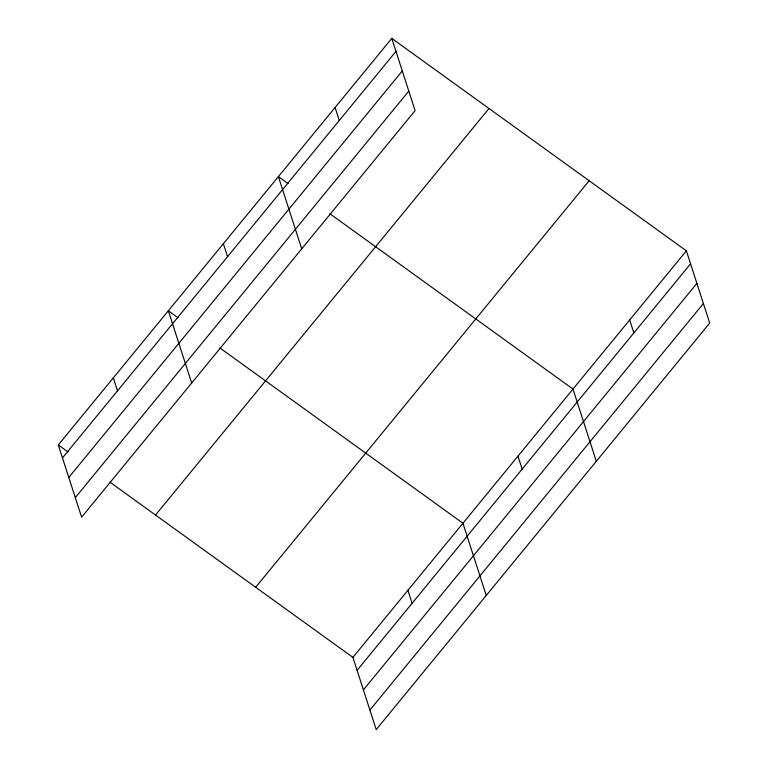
<?xml version="1.0" encoding="UTF-8"?>
<svg xmlns="http://www.w3.org/2000/svg" width="768" height="768" viewBox="0 0 768 768"><rect width="100%" height="100%" fill="white"/><g stroke="black" fill="none" stroke-linecap="round" stroke-linejoin="round"><path stroke-width="1.15" d="M391.776 38.4L415.104 110.63L81.619 517.171L58.291 444.941L391.776 38.4L686.381 250.829L709.709 323.059L376.224 729.6L352.896 657.37L109.814 482.093M62.477 457.91L395.971 51.379M68.794 477.466L402.288 70.925M75.302 497.616L408.797 91.075M155.51 515.04L488.995 108.499M255.677 587.27L589.162 180.73M352.896 657.37L686.381 250.829M357.082 670.349L690.576 263.808M363.398 689.904L696.893 283.363M369.907 710.045L703.392 303.504M288.115 183.638L278.39 176.621L301.718 248.851M329.923 213.782L572.995 389.059L596.323 461.28M178.061 317.789L168.346 310.781L191.674 383.011M219.869 347.933L462.941 523.219L486.269 595.44M58.291 444.941L68.016 451.949M629.693 319.949L633.878 332.918M517.968 456.134L522.163 469.114M335.088 107.51L339.274 120.49M407.914 590.294L412.109 603.274M223.363 243.706L227.558 256.675M113.318 377.866L117.504 390.835"/></g></svg>
